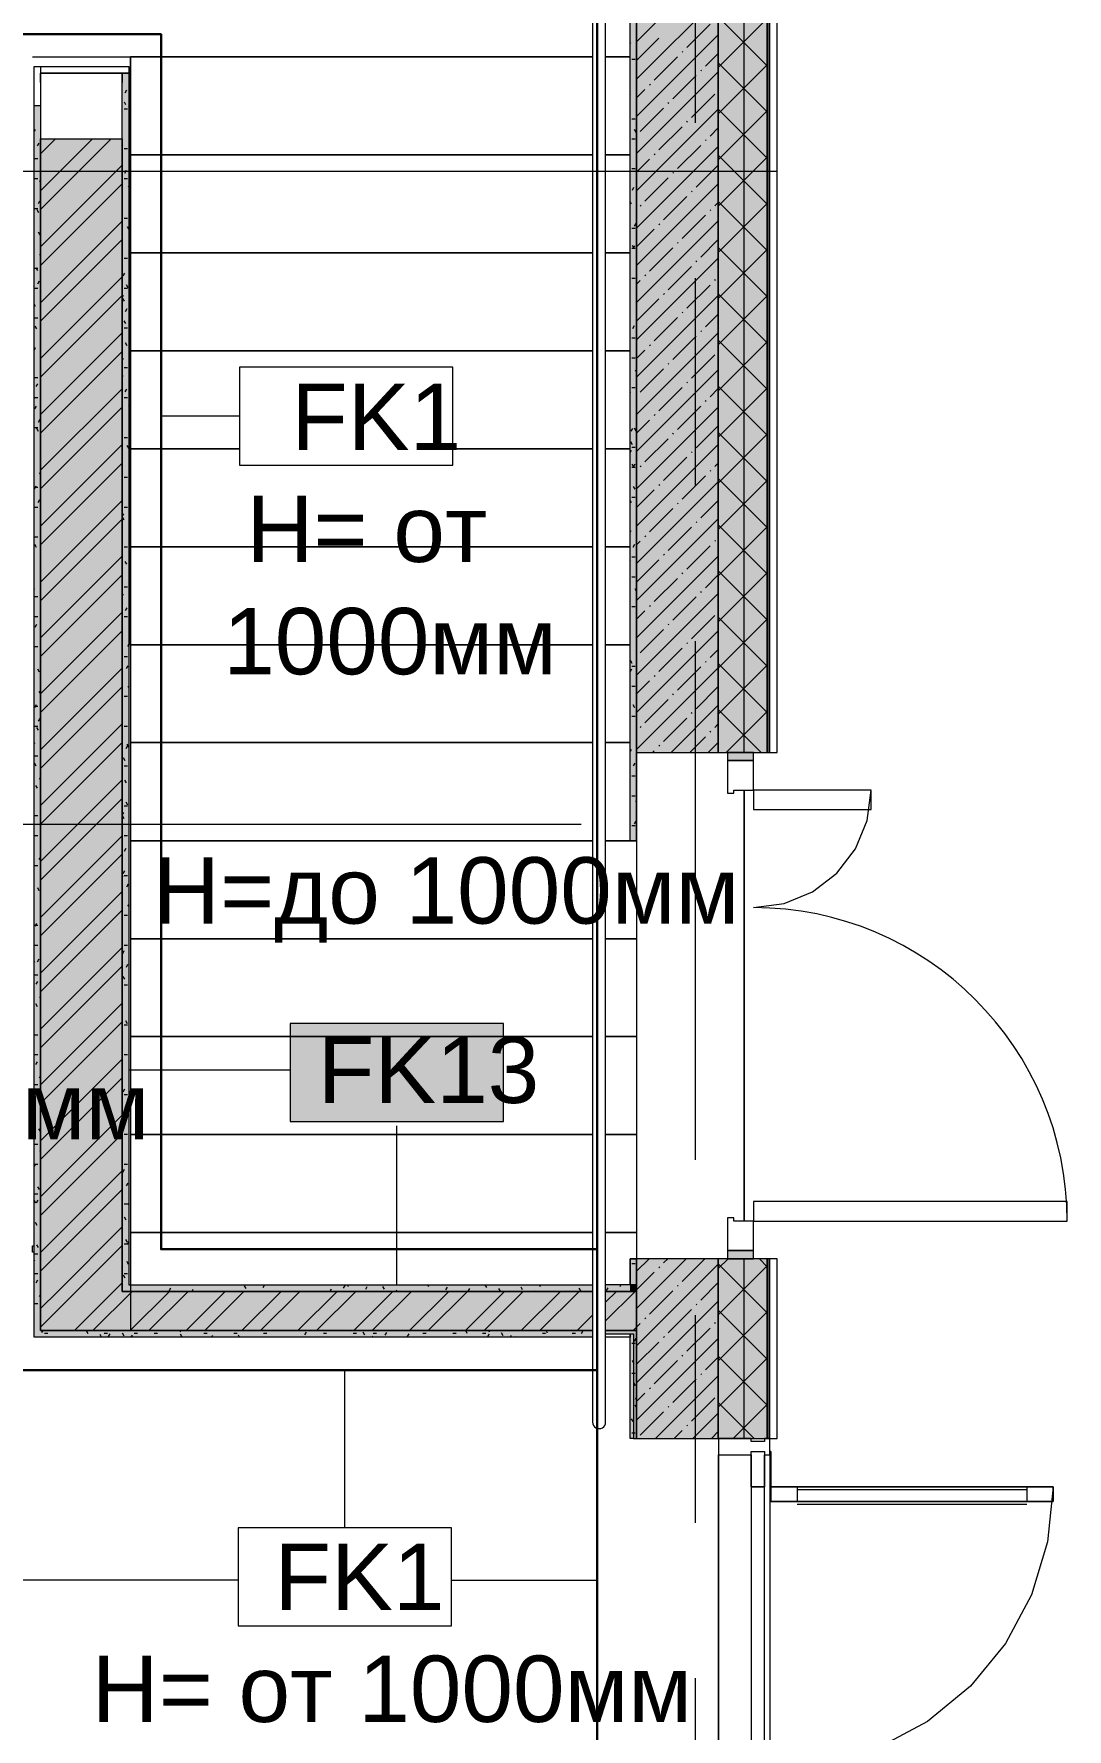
# Model space of a CAD drawing. Header units: millimetres. Extents: x -3817 to 677485, y -22715 to 103890.
# Drawn here: x 123228 to 126392, y 14141 to 19331 of the extents above; entities that cross this region are included whole.
import ezdxf

# ---------------------------------------------------------------- set-up
doc = ezdxf.new("R2010")
doc.units = ezdxf.units.MM
doc.layers.add('PDF _Геометрия', color=7, linetype='Continuous', true_color=0x1d1d1d)
doc.layers.add('PDF _Сплошная заливка', color=7, linetype='Continuous', true_color=0xffffff)
doc.layers.add('PDF _Текст', color=7, linetype='Continuous')
doc.styles.add('PDF GOST-Common', font='arial.ttf')

msp = doc.modelspace()

# ---------------------------------------------------------------- hatches: boundary and pattern name
at = {"layer": 'PDF _Сплошная заливка', "transparency": 33554559}
h = msp.add_hatch(color=256, dxfattribs=at)
h.paths.add_polyline_path([(125323.6, 1661.3), (125473.6, 1661.3), (125473.6, 9611.4), (125323.6, 9611.4), (125323.6, 1811.4)], flags=0)
h.paths.add_polyline_path([(125473.6, 10811.4), (125473.6, 12731.3), (125323.6, 12731.3), (125323.6, 10811.4), (125358, 10811.4)], flags=0)
h.paths.add_polyline_path([(125473.6, 15031.3), (125473.6, 15581.3), (125323.6, 15581.3), (125323.6, 15031.3), (125358, 15031.3)], flags=0)
h.paths.add_polyline_path([(125323.6, 17131.3), (125473.6, 17131.3), (125473.6, 23461.3), (125323.6, 23461.3), (125323.6, 19182.4)], flags=0)
h = msp.add_hatch(color=256, dxfattribs=at)
h.paths.add_polyline_path([(125073.6, 12511.4), (125323.6, 12511.4), (125323.6, 12731.3), (125073.6, 12731.3)], flags=0)
h.paths.add_polyline_path([(125073.6, 15031.3), (125323.6, 15031.3), (125323.6, 15581.3), (125073.6, 15581.3), (125073.6, 15361.4)], flags=0)
h.paths.add_polyline_path([(125323.6, 17131.3), (125323.6, 23311.4), (125073.6, 23311.4), (125073.6, 17131.3)], flags=0)
for points in [[(123498.6, 15481.3), (123518.6, 15481.3), (123518.6, 19211.3), (123498.6, 19211.3), (123498.6, 16746.6)], [(123498.6, 15481.3), (123498.6, 19009.7), (123248.6, 19009.7), (123248.6, 15481.3), (123362.1, 15481.3)]]:
    msp.add_hatch(color=256, dxfattribs=at).paths.add_polyline_path(points)
h = msp.add_hatch(color=256, dxfattribs=at)
h.paths.add_polyline_path([(125073.6, 15361.4), (125073.6, 15481.3), (124978.6, 15481.3), (124978.6, 15361.4)], flags=0)
h.paths.add_polyline_path([(124938.6, 15361.4), (124938.6, 15481.3), (123248.6, 15481.3), (123248.6, 15361.4), (124692.7, 15361.4)], flags=0)
h = msp.add_hatch(color=256, dxfattribs=at)
h.paths.add_polyline_path([(125053.6, 15481.3), (125053.6, 15501.3), (124978.6, 15501.3), (124978.6, 15481.3)], flags=0)
h.paths.add_polyline_path([(124692.7, 15481.3), (124938.6, 15481.3), (124938.6, 15501.3), (123518.6, 15501.3), (123518.6, 15481.3)], flags=0)
h = msp.add_hatch(color=256, dxfattribs=at)
h.paths.add_polyline_path([(123362.1, 15341.3), (124938.6, 15341.5), (124938.6, 15361.4), (123228.6, 15361.4), (123228.6, 15341.3)], flags=0)
h.paths.add_polyline_path([(125053.6, 15351.3), (125053.6, 15361.4), (124978.6, 15361.4), (124978.6, 15351.3)], flags=0)
h = msp.add_hatch(color=256, dxfattribs=at)
h.paths.add_polyline_path([(125053.6, 12531.3), (125073.6, 12531.3), (125073.6, 12732.4), (125053.6, 12732.4), (125053.6, 12558.4)], flags=0)
h.paths.add_polyline_path([(125073.6, 15031.3), (125073.6, 15361.4), (125053.6, 15361.4), (125053.6, 15351.3), (125063.6, 15351.3), (125063.6, 15031.3)], flags=0)

# ---------------------------------------------------------------- linework, layer by layer
at = {"layer": 'PDF _Геометрия', "color": 253, "lineweight": 9, "true_color": 0xaaaaaa}
for points in [[(125253.6, 19059.5), (125253.6, 21326.4), (125253.6, 23826.4)], [(121673.6, 19061.3), (121673.6, 19261.3), (121748.6, 19261.3), (121673.6, 19261.3), (121673.6, 20761.3), (125073.6, 20761.3), (125073.6, 19261.3), (125073.6, 15361.4), (124978.6, 15361.4)], [(123223.6, 19261.3), (123523.6, 19261.3)], [(123223.6, 19261.3), (123523.6, 19261.3)], [(124938.6, 17461.3), (123523.6, 17461.3), (123523.6, 17761.3), (123523.6, 18061.3), (123523.6, 18361.3), (123523.6, 18661.3), (123523.6, 18961.4), (123523.6, 19261.3), (124938.6, 19261.3), (123523.6, 19261.3), (124938.6, 19261.3), (123523.6, 19261.3), (123523.6, 15361.4), (124938.6, 15361.4)], [(124938.6, 18961.4), (123523.6, 18961.4)], [(124938.6, 18961.4), (123523.6, 18961.4)], [(120797.7, 18911.3), (123003.6, 18911.3), (125503.6, 18911.3)], [(125253.6, 17948.3), (125253.6, 18583.3)], [(125053.6, 17461.3), (124978.6, 17461.3)], [(125253.6, 15884.5), (125253.6, 17472)], [(120497.7, 16911.4), (122403.6, 16911.4), (124903.6, 16911.4)], [(125253.6, 14773.3), (125253.6, 15408.3)], [(125424.6, 14883.3), (125464.6, 14883.3)], [(125484.6, 14883.3), (126348.6, 14883.3), (126332, 14714.8), (126282.8, 14552.7), (126203, 14403.3), (126095.5, 14272.4), (125964.6, 14165), (125815.2, 14085.1), (125653.1, 14036), (125484.6, 14019.3), (125575.2, 14007.4), (125659.6, 13972.5), (125732.1, 13916.8), (125787.7, 13844.3), (125822.6, 13759.9), (125834.6, 13669.4), (125484.6, 13669.4)], [(125564.6, 14883.3), (125564.6, 14838.3)], [(126268.6, 14873.4), (125564.6, 14873.4)], [(126268.6, 14883.3), (126268.6, 14838.3)], [(126268.6, 14829.3), (125564.6, 14829.3)], [(125253.6, 12709.5), (125253.6, 14297)]]:
    msp.add_lwpolyline(points, dxfattribs=at)
at = {"layer": 'PDF _Геометрия', "color": 9, "lineweight": 9, "true_color": 0xc0c0c0}
for points in [[(125481.6, 17131.3), (125503.6, 17131.3), (125503.6, 23491.3), (125323.6, 23491.3), (120213.6, 23491.3), (120213.6, 23311.4), (120235.6, 23311.4)], [(125073.6, 16861.3), (125073.6, 20741.3), (125073.6, 20761.3), (125073.6, 17131.3), (125323.6, 17131.3), (125481.6, 17131.3), (125481.6, 23469.3), (125476.6, 23469.3), (125323.6, 23469.3), (120235.6, 23469.3), (120235.6, 23464.4), (120235.6, 23311.4), (120235.6, 22653.3), (120240.6, 22653.3), (120393.6, 22653.3), (121093.6, 22653.3), (121093.6, 22631.3), (120393.6, 22631.3), (120213.6, 22631.3), (120213.6, 23390.3), (120235.6, 23390.3)], [(125053.6, 16861.3), (125053.6, 20741.3), (121694.1, 20741.3), (121694.1, 20761.3), (125073.6, 20761.3), (121694.1, 20761.3), (121673.6, 20761.3), (121673.6, 21011.3), (124915.6, 21011.3), (121253.6, 21011.3), (121453.6, 21011.3), (121673.6, 21011.3), (121673.6, 14216.3), (121673.6, 20741.3), (121673.6, 20761.3), (121694.1, 20761.3), (124773.6, 20761.3), (124848.6, 20761.3), (124773.6, 20761.3)], [(125073.6, 20323.8), (125073.6, 20398.8), (125073.6, 20323.8), (125073.6, 16861.3), (125053.6, 16861.3), (125053.6, 20323.8), (124904.8, 20323.8), (125048.6, 20323.8)], [(124938.6, 15341.3), (123228.6, 15341.3), (123228.6, 15361.4), (123228.6, 19111.6), (123228.6, 19231.3), (123248.6, 19231.3), (123248.6, 19111.6), (123248.6, 15361.4), (124938.6, 15361.4), (123248.6, 15361.4), (123248.6, 15481.3), (123248.6, 19009.7), (123498.6, 19009.7), (123498.6, 15481.3), (124938.6, 15481.3), (123518.6, 15481.3), (123498.6, 15481.3), (123498.6, 19211.3), (123518.6, 19211.3), (123518.6, 15501.3), (124938.6, 15501.3)], [(123248.6, 19231.3), (123518.6, 19231.3), (123518.6, 19211.3), (123248.6, 19211.3)], [(123248.6, 19182.4), (123248.6, 19211.3), (123498.6, 19211.3), (123498.6, 19182.4)], [(123248.6, 19111.6), (123228.6, 19111.6)], [(125063.6, 15031.3), (125073.6, 15031.3), (125073.6, 15361.4), (125073.6, 15031.3), (125323.6, 15031.3), (125481.6, 15031.3), (125481.6, 15581.3), (125323.6, 15581.3), (125073.6, 15581.3), (125073.6, 15501.3), (125073.6, 15481.3), (125053.6, 15481.3), (124978.6, 15481.3), (125073.6, 15481.3), (125073.6, 15501.3), (125073.6, 15581.3), (125053.6, 15581.3), (125053.6, 15501.3), (124978.6, 15501.3)], [(125481.6, 15031.3), (125503.6, 15031.3), (125503.6, 15581.3), (125481.6, 15581.3)], [(124978.6, 15351.3), (125053.6, 15351.3), (125053.6, 15341.3), (124978.6, 15341.3)], [(125053.6, 15031.3), (125053.6, 15351.3), (125063.6, 15351.3), (125063.6, 15031.3), (125053.6, 15031.3), (125053.6, 15341.3)]]:
    msp.add_lwpolyline(points, dxfattribs=at)
at = {"layer": 'PDF _Геометрия', "color": 7, "lineweight": 9}
for points in [[(125476.6, 17131.3), (125476.6, 23464.4), (125473.6, 23464.4), (125323.6, 23464.4), (120240.6, 23464.4), (120240.6, 23461.3), (120240.6, 23311.4), (120240.6, 22658.3), (120243.6, 22658.3), (120393.6, 22658.3), (121093.6, 22658.3), (121243.6, 22658.3), (121246.6, 22658.3), (121246.6, 22908.3), (121251.6, 22908.3)], [(125473.6, 17131.3), (125473.6, 23461.3), (125323.6, 23461.3), (120243.6, 23461.3), (120243.6, 23311.4), (120243.6, 22661.3), (120393.6, 22661.3), (121093.6, 22661.3), (121243.6, 22661.3), (121243.6, 22911.3), (121246.6, 22911.3), (121251.6, 22911.3), (124923.6, 22911.3), (124923.6, 22908.3), (124923.6, 22903.3), (124923.6, 21161.3), (124920.6, 21161.3), (124915.6, 21161.3), (121253.6, 21161.3), (121253.6, 21164.3), (121253.6, 21169.3), (121253.6, 21164.3)], [(125402.6, 17131.3), (125402.6, 23390.3), (120303.6, 23390.3), (120303.6, 22982.3), (120393.6, 22982.3)], [(124938.6, 19841.3), (124938.6, 15081.3), (124939.3, 15076.2), (124941.3, 15071.3), (124944.4, 15067.2), (124948.6, 15064), (124953.4, 15062), (124958.6, 15061.3), (124963.8, 15062), (124968.6, 15064), (124972.7, 15067.2), (124975.9, 15071.3), (124977.9, 15076.2), (124978.6, 15081.3), (124978.6, 19841.3)], [(123857.6, 18161.2), (123617.6, 18161.2)], [(123519.1, 16160), (124012.4, 16160)], [(124339, 15501.8), (124339, 15988)], [(125402.6, 15031.3), (125402.6, 15581.3)], [(125473.6, 15031.3), (125473.6, 15581.3)], [(125476.6, 15031.3), (125476.6, 15581.3)], [(125073.6, 15361.4), (125073.6, 15481.3)], [(124180.1, 14757.6), (124180.1, 15240.3)], [(125324.6, 14981.4), (125324.6, 13571.3)], [(125424.6, 14883.3), (125424.6, 13669.4)], [(125464.6, 13669.4), (125464.6, 14883.3)], [(125481.6, 14883.3), (125481.6, 13669.4)], [(123853.6, 14597.6), (121793.6, 14597.6)], [(124506.7, 14597.6), (124952.6, 14597.6)]]:
    msp.add_lwpolyline(points, dxfattribs=at)
for points in [[(125323.6, 23311.4), (125323.6, 17131.3)], [(124510.7, 18311.2), (123857.6, 18311.2), (123857.6, 18011.2), (124510.7, 18011.2)], [(124665.5, 16301.8), (124012.4, 16301.8), (124012.4, 16001.8), (124665.5, 16001.8)], [(125323.6, 15581.3), (125323.6, 15031.3)], [(125324.6, 13571.3), (125324.6, 14981.4), (125424.6, 14981.4), (125424.6, 13571.3)], [(125464.6, 13571.3), (125464.6, 14981.4), (125481.6, 14981.4), (125481.6, 13571.3)], [(124506.7, 14757.6), (123853.6, 14757.6), (123853.6, 14457.6), (124506.7, 14457.6)]]:
    msp.add_lwpolyline(points, close=True, dxfattribs=at)
at = {"layer": 'PDF _Геометрия', "color": 231, "lineweight": 30, "true_color": 0xff80c0}
for points in [[(124952.6, 12531.3), (124952.6, 20131.3)], [(124952.6, 15240.3), (123127.6, 15240.3), (123127.6, 19330.4), (123617.6, 19330.4), (123617.6, 15610.3), (124952.6, 15610.3)]]:
    msp.add_lwpolyline(points, dxfattribs=at)
at = {"layer": 'PDF _Геометрия', "lineweight": 9}
for points in [[(125073.6, 19307), (125323.6, 19557)], [(125073.6, 19192.9), (125323.6, 19442.9)], [(125227.3, 19289.6), (125298.6, 19360.9)], [(125473.6, 19234.1), (125323.6, 19384.1)], [(125323.6, 19228.3), (125473.6, 19378.3)], [(125073.6, 19078.9), (125323.6, 19328.9)], [(125073.6, 19249.9), (125141.8, 19318.1)], [(125127.5, 19189.8), (125198.8, 19261.1)], [(125213, 19275.3), (125215.4, 19277.7)], [(125284.3, 19232.6), (125323.6, 19271.8)], [(125073.6, 18964.8), (125323.6, 19214.8)], [(125184.5, 19132.8), (125255.8, 19204.1)], [(125270.1, 19218.3), (125272.4, 19220.7)], [(125473.6, 19092.7), (125323.6, 19242.7)], [(125323.6, 19086.9), (125473.6, 19236.9)], [(125073.6, 19135.9), (125099, 19161.3)], [(125113.3, 19175.6), (125115.6, 19177.9)], [(125073.6, 18850.8), (125323.6, 19100.8)], [(125084.7, 19033), (125156, 19104.3)], [(125170.3, 19118.5), (125172.6, 19120.9)], [(125241.6, 19075.8), (125312.8, 19147)], [(125473.6, 18951.2), (125323.6, 19101.2)], [(125227.3, 19061.5), (125229.7, 19063.9)], [(125323.6, 18945.4), (125473.6, 19095.4)], [(123248.6, 18850.5), (123407.7, 19009.7)], [(123248.6, 18964.6), (123293.7, 19009.7)], [(123248.6, 18793.5), (123464.8, 19009.7)], [(125141.8, 18976), (125213, 19047.3)], [(125284.3, 19004.5), (125286.7, 19006.9)], [(125298.6, 19018.7), (125323.6, 19043.7)], [(125073.6, 18736.7), (125323.6, 18986.7)], [(125073.6, 18907.8), (125113.3, 18947.5)], [(125127.5, 18961.7), (125129.9, 18964.1)], [(125198.8, 18918.9), (125270.1, 18990.2)], [(125473.6, 18809.8), (125323.6, 18959.8)], [(125323.6, 18804), (125473.6, 18954)], [(123248.6, 18679.5), (123498.6, 18929.5)], [(125184.5, 18904.7), (125186.9, 18907.1)], [(125255.8, 18861.9), (125323.6, 18929.7)], [(123248.6, 18622.4), (123498.6, 18872.4)], [(125073.6, 18622.7), (125323.6, 18872.7)], [(125099, 18819.2), (125170.3, 18890.4)], [(125241.6, 18847.7), (125243.9, 18850)], [(125084.7, 18804.9), (125087.1, 18807.3)], [(125156, 18762.1), (125227.3, 18833.4)], [(125298.6, 18790.6), (125301, 18793)], [(125312.8, 18804.9), (125323.6, 18815.6)], [(125473.6, 18668.4), (125323.6, 18818.4)], [(125323.6, 18662.6), (125473.6, 18812.6)], [(123248.6, 18508.4), (123498.6, 18758.4)], [(125073.6, 18508.6), (125323.6, 18758.6)], [(125141.8, 18747.9), (125144.1, 18750.2)], [(125213, 18705.1), (125284.3, 18776.4)], [(123248.6, 18451.4), (123498.6, 18701.4)], [(125073.6, 18679.7), (125127.5, 18733.6)], [(125198.8, 18690.8), (125201.2, 18693.2)], [(125270.1, 18648.1), (125323.6, 18701.6)], [(125073.6, 18394.6), (125323.6, 18644.6)], [(125113.3, 18605.3), (125184.5, 18676.6)], [(125255.8, 18633.8), (125258.2, 18636.2)], [(125473.6, 18527), (125323.6, 18677)], [(125323.6, 18521.2), (125473.6, 18671.2)], [(123248.6, 18337.3), (123498.6, 18587.3)], [(125099, 18591.1), (125101.4, 18593.4)], [(125170.3, 18548.3), (125241.6, 18619.6)], [(123248.6, 18280.3), (123498.6, 18530.3)], [(125073.6, 18565.6), (125084.7, 18576.8)], [(125073.6, 18280.5), (125323.6, 18530.5)], [(125156, 18534), (125158.4, 18536.4)], [(125227.3, 18491.3), (125298.6, 18562.5)], [(125312.8, 18576.8), (125315.2, 18579.2)], [(125473.6, 18385.5), (125323.6, 18535.5)], [(125323.6, 18379.7), (125473.6, 18529.7)], [(125073.6, 18451.6), (125141.8, 18519.8)], [(125213, 18477), (125215.4, 18479.4)], [(125127.5, 18391.5), (125198.8, 18462.7)], [(125284.3, 18434.2), (125323.6, 18473.5)], [(123248.6, 18166.2), (123498.6, 18416.2)], [(125073.6, 18166.5), (125323.6, 18416.5)], [(125113.3, 18377.2), (125115.6, 18379.6)], [(125184.5, 18334.4), (125255.8, 18405.7)], [(125270.1, 18420), (125272.4, 18422.4)], [(125473.6, 18244.1), (125323.6, 18394.1)], [(125323.6, 18238.3), (125473.6, 18388.3)], [(123248.6, 18109.2), (123498.6, 18359.2)], [(125073.6, 18337.5), (125099, 18363)], [(125170.3, 18320.2), (125172.6, 18322.6)], [(125241.6, 18277.4), (125312.8, 18348.7)], [(125073.6, 18052.4), (125323.6, 18302.4)], [(125084.7, 18234.6), (125156, 18305.9)], [(123248.6, 17995.2), (123498.6, 18245.2)], [(125141.8, 18177.6), (125213, 18248.9)], [(125227.3, 18263.2), (125229.7, 18265.5)], [(125298.6, 18220.4), (125323.6, 18245.4)], [(125473.6, 18102.7), (125323.6, 18252.7)], [(125323.6, 18096.9), (125473.6, 18246.9)], [(123248.6, 17938.2), (123498.6, 18188.2)], [(125073.6, 17938.4), (125323.6, 18188.4)], [(125127.5, 18163.4), (125129.9, 18165.7)], [(125198.8, 18120.6), (125270.1, 18191.9)], [(125284.3, 18206.1), (125286.7, 18208.5)], [(125073.6, 18109.4), (125113.3, 18149.1)], [(125255.8, 18063.6), (125323.6, 18131.3)], [(123248.6, 17824.1), (123498.6, 18074.1)], [(125073.6, 17824.3), (125323.6, 18074.3)], [(125099, 18020.8), (125170.3, 18092.1)], [(125184.5, 18106.3), (125186.9, 18108.7)], [(125473.6, 17961.3), (125323.6, 18111.3)], [(125323.6, 17955.5), (125473.6, 18105.5)], [(123248.6, 17767.1), (123498.6, 18017.1)], [(125156, 17963.8), (125227.3, 18035.1)], [(125241.6, 18049.3), (125243.9, 18051.7)], [(125312.8, 18006.6), (125323.6, 18017.3)], [(125073.6, 17710.3), (125323.6, 17960.3)], [(125084.7, 18006.6), (125087.1, 18008.9)], [(125213, 17906.8), (125284.3, 17978)], [(125298.6, 17992.3), (125301, 17994.7)], [(125473.6, 17819.9), (125323.6, 17969.9)], [(125323.6, 17814.1), (125473.6, 17964.1)], [(125073.6, 17881.3), (125127.5, 17935.3)], [(125141.8, 17949.5), (125144.1, 17951.9)], [(123248.6, 17653), (123498.6, 17903)], [(125113.3, 17807), (125184.5, 17878.2)], [(125198.8, 17892.5), (125201.2, 17894.9)], [(125270.1, 17849.7), (125323.6, 17903.2)], [(123248.6, 17596), (123498.6, 17846)], [(125073.6, 17596.2), (125323.6, 17846.2)], [(125170.3, 17749.9), (125241.6, 17821.2)], [(125255.8, 17835.5), (125258.2, 17837.8)], [(125473.6, 17678.4), (125323.6, 17828.4)], [(125323.6, 17672.6), (125473.6, 17822.6)], [(125073.6, 17767.3), (125084.7, 17778.5)], [(125099, 17792.7), (125101.4, 17795.1)], [(125227.3, 17692.9), (125298.6, 17764.2)], [(125312.8, 17778.5), (125315.2, 17780.8)], [(123248.6, 17482), (123498.6, 17732)], [(125073.6, 17482.2), (125323.6, 17732.2)], [(125073.6, 17653.2), (125141.8, 17721.4)], [(125156, 17735.7), (125158.4, 17738.1)], [(123248.6, 17424.9), (123498.6, 17674.9)], [(125127.5, 17593.1), (125198.8, 17664.4)], [(125213, 17678.7), (125215.4, 17681)], [(125284.3, 17635.9), (125323.6, 17675.1)], [(125473.6, 17537), (125323.6, 17687)], [(125323.6, 17531.2), (125473.6, 17681.2)], [(125073.6, 17368.1), (125323.6, 17618.1)], [(125184.5, 17536.1), (125255.8, 17607.4)], [(125270.1, 17621.6), (125272.4, 17624)], [(123248.6, 17310.9), (123498.6, 17560.9)], [(125073.6, 17539.2), (125099, 17564.6)], [(125113.3, 17578.9), (125115.6, 17581.2)], [(125241.6, 17479.1), (125312.8, 17550.4)], [(125473.6, 17395.6), (125323.6, 17545.6)], [(123248.6, 17253.9), (123498.6, 17503.9)], [(125073.6, 17254.1), (125323.6, 17504.1)], [(125084.7, 17436.3), (125156, 17507.6)], [(125170.3, 17521.8), (125172.6, 17524.2)], [(125323.6, 17389.8), (125473.6, 17539.8)], [(125141.8, 17379.3), (125213, 17450.6)], [(125227.3, 17464.8), (125229.7, 17467.2)], [(125298.6, 17422), (125323.6, 17447)], [(123248.6, 17139.8), (123498.6, 17389.8)], [(125073.6, 17140), (125323.6, 17390)], [(125198.8, 17322.3), (125270.1, 17393.5)], [(125284.3, 17407.8), (125286.7, 17410.2)], [(125473.6, 17254.2), (125323.6, 17404.2)], [(125323.6, 17248.4), (125473.6, 17398.4)], [(125073.6, 17311.1), (125113.3, 17350.8)], [(125127.5, 17365), (125129.9, 17367.4)], [(123248.6, 17082.8), (123498.6, 17332.8)], [(125099, 17222.5), (125170.3, 17293.7)], [(125184.5, 17308), (125186.9, 17310.4)], [(125255.8, 17265.2), (125323.6, 17333)], [(125156, 17165.4), (125227.3, 17236.7)], [(125179, 17131.3), (125323.6, 17276)], [(125241.6, 17251), (125243.9, 17253.3)], [(125455, 17131.3), (125323.6, 17262.8)], [(125348, 17131.3), (125473.6, 17257)], [(123248.6, 16968.7), (123498.6, 17218.7)], [(125084.7, 17208.2), (125087.1, 17210.6)], [(125236, 17131.3), (125284.3, 17179.7)], [(125298.6, 17193.9), (125301, 17196.3)], [(125312.8, 17208.2), (125323.6, 17218.9)], [(123248.6, 16911.7), (123498.6, 17161.7)], [(125121.9, 17131.3), (125127.5, 17136.9)], [(125141.8, 17151.2), (125144.1, 17153.6)], [(125293, 17131.3), (125323.6, 17161.9)], [(123248.6, 16797.7), (123498.6, 17047.7)], [(123248.6, 16740.6), (123498.6, 16990.6)], [(123248.6, 16626.6), (123498.6, 16876.6)], [(123248.6, 16569.6), (123498.6, 16819.6)], [(123248.6, 16455.5), (123498.6, 16705.5)], [(123248.6, 16398.5), (123498.6, 16648.5)], [(123248.6, 16284.4), (123498.6, 16534.4)], [(123248.6, 16227.4), (123498.6, 16477.4)], [(123248.6, 16113.4), (123498.6, 16363.4)], [(123248.6, 16056.3), (123498.6, 16306.3)], [(123248.6, 15942.3), (123498.6, 16192.3)], [(123248.6, 15885.3), (123498.6, 16135.3)], [(123248.6, 15771.2), (123498.6, 16021.2)], [(123248.6, 15714.2), (123498.6, 15964.2)], [(123248.6, 15600.1), (123498.6, 15850.1)], [(123248.6, 15543.1), (123498.6, 15793.1)], [(123248.6, 15429.1), (123300.9, 15481.3), (123498.6, 15679.1)], [(123248.6, 15372), (123357.9, 15481.3), (123498.6, 15622)], [(125073.6, 15543.3), (125111.6, 15581.3)], [(125073.6, 15429.3), (125225.6, 15581.3)], [(125156, 15568.7), (125168.6, 15581.3)], [(125213, 15511.7), (125282.7, 15581.3)], [(125323.6, 15551.3), (125353.6, 15581.3)], [(125473.6, 15557.1), (125449.3, 15581.3)], [(125073.6, 15315.2), (125323.6, 15565.2)], [(125073.6, 15486.3), (125127.5, 15540.2)], [(125141.8, 15554.5), (125144.1, 15556.9)], [(125473.6, 15415.7), (125323.6, 15565.7)], [(125323.6, 15409.9), (125473.6, 15559.9)], [(123351.9, 15361.4), (123471.9, 15481.3), (123498.6, 15508)], [(123409, 15361.4), (123529, 15481.3)], [(123523, 15361.4), (123643, 15481.3)], [(123580, 15361.4), (123700, 15481.3)], [(123694.1, 15361.4), (123814.1, 15481.3)], [(123751.1, 15361.4), (123871.1, 15481.3)], [(123865.2, 15361.4), (123985.2, 15481.3)], [(123922.2, 15361.4), (124042.2, 15481.3)], [(124036.2, 15361.4), (124156.2, 15481.3)], [(124093.3, 15361.4), (124213.3, 15481.3)], [(124207.3, 15361.4), (124327.3, 15481.3)], [(124264.3, 15361.4), (124384.3, 15481.3)], [(124378.4, 15361.4), (124498.4, 15481.3)], [(124435.4, 15361.4), (124555.4, 15481.3)], [(124549.4, 15361.4), (124669.4, 15481.3)], [(124606.5, 15361.4), (124726.5, 15481.3)], [(124720.5, 15361.4), (124840.5, 15481.3)], [(124777.5, 15361.4), (124897.5, 15481.3)], [(124978.6, 15448.3), (125011.6, 15481.3)], [(124978.6, 15391.3), (125068.6, 15481.3)], [(125113.3, 15411.9), (125184.5, 15483.2)], [(125198.8, 15497.5), (125201.2, 15499.8)], [(125270.1, 15454.7), (125323.6, 15508.2)], [(125073.6, 15201.2), (125323.6, 15451.2)], [(125170.3, 15354.9), (125241.6, 15426.2)], [(125255.8, 15440.4), (125258.2, 15442.8)], [(125473.6, 15274.3), (125323.6, 15424.3)], [(125323.6, 15268.5), (125473.6, 15418.5)], [(124891.6, 15361.4), (124938.6, 15408.3)], [(125062.7, 15361.4), (125073.6, 15372.3), (125084.7, 15383.4)], [(125099, 15397.7), (125101.4, 15400)], [(125227.3, 15297.9), (125298.6, 15369.2)], [(125312.8, 15383.4), (125315.2, 15385.8)], [(125073.6, 15087.1), (125323.6, 15337.1)], [(125073.6, 15258.2), (125141.8, 15326.4)], [(125156, 15340.6), (125158.4, 15343)], [(125127.5, 15198.1), (125198.8, 15269.4)], [(125213, 15283.6), (125215.4, 15286)], [(125284.3, 15240.9), (125323.6, 15280.1)], [(125473.6, 15132.9), (125323.6, 15282.9)], [(125323.6, 15127.1), (125473.6, 15277.1)], [(125131.8, 15031.3), (125323.6, 15223.1)], [(125184.5, 15141.1), (125255.8, 15212.3)], [(125270.1, 15226.6), (125272.4, 15229)], [(125073.6, 15144.2), (125099, 15169.6)], [(125113.3, 15183.8), (125115.6, 15186.2)], [(125241.6, 15084), (125312.8, 15155.3)], [(125084.7, 15041.3), (125156, 15112.6)], [(125170.3, 15126.8), (125172.6, 15129.2)], [(125245.9, 15031.3), (125323.6, 15109)], [(125433.7, 15031.3), (125323.6, 15141.4)], [(125369.3, 15031.3), (125473.6, 15135.6)], [(125188.9, 15031.3), (125213, 15055.5)], [(125227.3, 15069.8), (125229.7, 15072.2)], [(125302.9, 15031.3), (125323.6, 15052)]]:
    msp.add_lwpolyline(points, dxfattribs=at)
at = {"layer": 'PDF _Геометрия', "color": 253, "lineweight": 9, "true_color": 0xaaaaaa}
for points in [[(124978.6, 19261.3), (125053.6, 19261.3)], [(124978.6, 19261.3), (125053.6, 19261.3)], [(123523.6, 18961.3), (124938.6, 18961.3)], [(124978.6, 18961.4), (125053.6, 18961.4)], [(124978.6, 18961.3), (125053.6, 18961.3)], [(123523.6, 18661.3), (124938.6, 18661.3)], [(123523.6, 18661.3), (124938.6, 18661.3)], [(124978.6, 18661.3), (125053.6, 18661.3)], [(124978.6, 18661.3), (125053.6, 18661.3)], [(123523.6, 18361.3), (124938.6, 18361.3)], [(123523.6, 18361.3), (124938.6, 18361.3)], [(124978.6, 18361.3), (125053.6, 18361.3)], [(124978.6, 18361.3), (125053.6, 18361.3)], [(123523.6, 18061.3), (123857.6, 18061.3)], [(123523.6, 18061.3), (123857.6, 18061.3)], [(124510.7, 18061.3), (124938.6, 18061.3)], [(124510.7, 18061.3), (124938.6, 18061.3)], [(124978.6, 18061.3), (125053.6, 18061.3)], [(124978.6, 18061.3), (125053.6, 18061.3)], [(123523.6, 17761.3), (124938.6, 17761.3)], [(123523.6, 17761.3), (124938.6, 17761.3)], [(124978.6, 17761.3), (125053.6, 17761.3)], [(124978.6, 17761.3), (125053.6, 17761.3)], [(123523.6, 17461.3), (124938.6, 17461.3)], [(124978.6, 17461.3), (125053.6, 17461.3)], [(123523.6, 17161.4), (124938.6, 17161.4)], [(124978.6, 17161.4), (125053.6, 17161.4)], [(123523.6, 16861.3), (124938.6, 16861.3)], [(124978.6, 16861.3), (125073.6, 16861.3)], [(123523.6, 16561.3), (124938.6, 16561.3)], [(124978.6, 16561.3), (125073.6, 16561.3)], [(123523.6, 16261.3), (124938.6, 16261.3)], [(124978.6, 16261.3), (125073.6, 16261.3)], [(123523.6, 15961.3), (124938.6, 15961.3)], [(124978.6, 15961.3), (125073.6, 15961.3)], [(123523.6, 15661.3), (124938.6, 15661.3)], [(124978.6, 15661.3), (125073.6, 15661.3)], [(125484.6, 14883.3), (125481.6, 14883.3), (125484.6, 14883.3), (125484.6, 14991.3), (125481.6, 14991.3), (125484.6, 14991.3)], [(125464.6, 14883.3), (125444.6, 14883.3)], [(125484.6, 14838.3), (125484.6, 14883.3), (126348.6, 14883.3), (126348.6, 14838.3), (125484.6, 14838.3), (126348.6, 14838.3), (126348.6, 14883.3), (125484.6, 14883.3)]]:
    msp.add_lwpolyline(points, close=True, dxfattribs=at)
at = {"layer": 'PDF _Геометрия', "color": 253, "lineweight": 9, "true_color": 0x9b9b9b}
for points in [[(125055.4, 19302.1), (125053.6, 19305.3)], [(125073.6, 19303.3), (125072.7, 19301.8)], [(125059.2, 19254.5), (125069.2, 19254.5)], [(123511.9, 19158.7), (123506.9, 19150)], [(123504.7, 19102.1), (123514.8, 19102.1)], [(123510, 19113.7), (123505, 19122.5)], [(123518.6, 19109.3), (123518, 19108.3)], [(125054.3, 19148), (125053.6, 19146.7)], [(125059.2, 19071.6), (125069.2, 19071.6)], [(125073.6, 19059.5), (125071.6, 19056.1)], [(123231.6, 19039), (123228.6, 19033.8)], [(123242.7, 18997.3), (123237.7, 18988.6)], [(125059.2, 19010.6), (125069.2, 19010.6)], [(125071.8, 19030), (125066.7, 19038.7)], [(123230.4, 18949.7), (123240.4, 18949.7)], [(123504.7, 18980.1), (123514.8, 18980.1)], [(123510.8, 18913), (123505.8, 18904.2)], [(125059.2, 18919.2), (125069.2, 18919.2)], [(123230.4, 18888.7), (123240.4, 18888.7)], [(123248.6, 18885.5), (123244.8, 18878.9)], [(123504.7, 18888.7), (123514.8, 18888.7)], [(123518.6, 18865.5), (123516.9, 18862.6)], [(125064.4, 18860.7), (125059.4, 18852)], [(123230.4, 18797.3), (123240.4, 18797.3)], [(123243, 18783.6), (123238, 18792.4)], [(123245.7, 18819.6), (123240.7, 18810.9)], [(125057.6, 18810.6), (125053.6, 18817.6)], [(123504.7, 18766.8), (123514.8, 18766.8)], [(123518.6, 18733.1), (123514.2, 18740.7)], [(125059.2, 18736.3), (125069.2, 18736.3)], [(125071.5, 18751), (125066.4, 18742.3)], [(123247.1, 18715.6), (123242.1, 18724.3)], [(123248.6, 18652.1), (123246.2, 18656.3)], [(123504.7, 18644.9), (123514.8, 18644.9)], [(123518.6, 18672.2), (123518.3, 18672.6)], [(125059.2, 18675.3), (125069.2, 18675.3)], [(125065.8, 18674.6), (125060.8, 18683.3)], [(125067.4, 18683), (125062.3, 18674.3)], [(125073.6, 18632.7), (125073.5, 18632.6)], [(123230.4, 18614.4), (123240.4, 18614.4)], [(123240.1, 18605.9), (123235, 18614.7)], [(123505.6, 18599.2), (123500.6, 18590.5)], [(125059.2, 18583.9), (125069.2, 18583.9)], [(123228.9, 18564.3), (123228.6, 18564.9)], [(123230.4, 18553.4), (123240.4, 18553.4)], [(123244.6, 18573.9), (123239.6, 18565.2)], [(123501.5, 18531.2), (123498.6, 18526)], [(123504.7, 18553.4), (123514.8, 18553.4)], [(123516.3, 18554.2), (123511.2, 18563)], [(123233, 18496.3), (123228.6, 18503.9)], [(123505.1, 18512.6), (123500.1, 18521.3)], [(123512.7, 18489.5), (123507.7, 18480.8)], [(123230.4, 18462), (123240.4, 18462)], [(123237.1, 18428.2), (123232, 18436.9)], [(123509.2, 18444.6), (123504.2, 18453.3)], [(123504.7, 18431.5), (123514.8, 18431.5)], [(125066.3, 18437.2), (125061.3, 18428.5)], [(123513.3, 18376.5), (123508.3, 18385.3)], [(125059.2, 18401), (125069.2, 18401)], [(125073.6, 18388.9), (125072.4, 18386.9)], [(123232.4, 18369.8), (123228.6, 18363.2)], [(123502.1, 18334.9), (123498.6, 18341.1)], [(125059.2, 18340.1), (125069.2, 18340.1)], [(123230.4, 18279.1), (123240.4, 18279.1)], [(123500.4, 18285.4), (123498.6, 18282.2)], [(123504.7, 18309.6), (123514.8, 18309.6)], [(125073.6, 18295.3), (125070, 18301.5)], [(123230.4, 18218.1), (123240.4, 18218.1)], [(123239.5, 18260.1), (123234.4, 18251.4)], [(123504.7, 18218.1), (123514.8, 18218.1)], [(123511.6, 18243.8), (123506.6, 18235.1)], [(125054, 18233.1), (125053.6, 18232.3)], [(125059.2, 18248.6), (125069.2, 18248.6)], [(123235.4, 18192.1), (123230.3, 18183.4)], [(123518.6, 18194.9), (123517.7, 18193.4)], [(123230.4, 18126.7), (123240.4, 18126.7)], [(123242.2, 18114.5), (123237.2, 18123.2)], [(123246.5, 18150.5), (123241.5, 18141.7)], [(123499.1, 18157.2), (123498.6, 18158.2)], [(125061.1, 18123.5), (125056.1, 18114.8)], [(125072.1, 18115.1), (125067, 18123.8)], [(123504.7, 18096.2), (123514.8, 18096.2)], [(123518.5, 18062.8), (123513.4, 18071.5)], [(125060.9, 18073.4), (125055.9, 18082.1)], [(125059.2, 18065.7), (125069.2, 18065.7)], [(125057, 18055.4), (125053.6, 18049.5)], [(125065, 18005.4), (125060, 18014.1)], [(125068.2, 18013.8), (125063.1, 18005.1)], [(123248.6, 17981.6), (123245.4, 17987.1)], [(123504.7, 17974.3), (123514.8, 17974.3)], [(125059.2, 18004.8), (125069.2, 18004.8)], [(123234.3, 17946.4), (123229.3, 17937.6)], [(123230.4, 17943.8), (123240.4, 17943.8)], [(125059.2, 17913.3), (125069.2, 17913.3)], [(125069.1, 17937.4), (125064, 17946.1)], [(123230.4, 17882.9), (123240.4, 17882.9)], [(123245.4, 17904.7), (123240.4, 17896)], [(123502.3, 17862), (123498.6, 17855.5)], [(123504.7, 17882.9), (123514.8, 17882.9)], [(125057.9, 17895.7), (125053.6, 17903.2)], [(123504.3, 17843.4), (123499.3, 17852.1)], [(125055.9, 17809.7), (125053.6, 17805.6)], [(123230.4, 17791.4), (123240.4, 17791.4)], [(123236.3, 17759.1), (123231.2, 17767.8)], [(123504.7, 17760.9), (123514.8, 17760.9)], [(125067.1, 17768.1), (125062.1, 17759.4)], [(123512.5, 17707.4), (123507.5, 17716.1)], [(125054.9, 17718), (125053.6, 17720.4)], [(125059.2, 17730.5), (125069.2, 17730.5)], [(125073.6, 17718.3), (125073.2, 17717.7)], [(125059.2, 17669.5), (125069.2, 17669.5)], [(123229.1, 17632.6), (123228.6, 17631.7)], [(123230.4, 17608.6), (123240.4, 17608.6)], [(123501.2, 17616.2), (123498.6, 17611.6)], [(123504.7, 17639), (123514.8, 17639)], [(125073.6, 17624.8), (125069.2, 17632.3)], [(123230.4, 17547.6), (123240.4, 17547.6)], [(123504.7, 17547.6), (123514.8, 17547.6)], [(123512.4, 17574.6), (123507.4, 17565.9)], [(125059.2, 17578.1), (125069.2, 17578.1)], [(123236.2, 17522.9), (123231.1, 17514.2)], [(123230.4, 17456.1), (123240.4, 17456.1)], [(123518.6, 17463.4), (123514.4, 17456.2)], [(123504.7, 17425.7), (123514.8, 17425.7)], [(123515.4, 17396.9), (123510.4, 17388.2)], [(125060.1, 17404.2), (125055.1, 17413)], [(125059.2, 17395.2), (125069.2, 17395.2)], [(123245.5, 17377.3), (123240.5, 17386)], [(125057.8, 17386.3), (125053.6, 17378.9)], [(123248.6, 17311), (123244.6, 17317.9)], [(123504.7, 17303.7), (123514.8, 17303.7)], [(123518.6, 17331.1), (123516.7, 17334.3)], [(125059.2, 17334.2), (125069.2, 17334.2)], [(123235.1, 17277.2), (123230.1, 17268.5)], [(123230.4, 17273.3), (123240.4, 17273.3)], [(123246.2, 17235.5), (123241.2, 17226.8)], [(125059.2, 17242.8), (125069.2, 17242.8)], [(125068.3, 17268.2), (125063.2, 17276.9)], [(123230.4, 17212.3), (123240.4, 17212.3)], [(123242.5, 17199.6), (123237.5, 17208.3)], [(123504.7, 17212.3), (123514.8, 17212.3)], [(123231.4, 17157.9), (123228.6, 17162.8)], [(123514.3, 17151.2), (123509.3, 17142.5)], [(123518.6, 17148.2), (123513.7, 17156.6)], [(125056.7, 17140.5), (125053.6, 17135.1)], [(123230.4, 17120.9), (123240.4, 17120.9)], [(123235.5, 17089.9), (123230.4, 17098.6)], [(123248.6, 17117.7), (123248.3, 17117.2)], [(123507.6, 17106.2), (123502.6, 17114.9)], [(123504.7, 17090.4), (123514.8, 17090.4)], [(125067.9, 17098.9), (125062.9, 17090.2)], [(123239.6, 17021.9), (123234.5, 17030.6)], [(123248.6, 17056.7), (123244.2, 17049.1)], [(123511.7, 17038.2), (123506.7, 17046.9)], [(125054.1, 17048.8), (125053.6, 17049.8)], [(125059.2, 17059.9), (125069.2, 17059.9)], [(123515.8, 16970.2), (123510.7, 16978.9)], [(125059.2, 16999), (125069.2, 16999)], [(125073.6, 16986.8), (125069.9, 16980.5)], [(123230.4, 16938), (123240.4, 16938)], [(123502, 16947.1), (123498.6, 16941.1)], [(123504.6, 16928.5), (123499.6, 16937.2)], [(123504.7, 16968.5), (123514.8, 16968.5)], [(125070.9, 16921.2), (125065.8, 16912.5)], [(123230.4, 16877), (123240.4, 16877)], [(123504.7, 16877), (123514.8, 16877)], [(125059.2, 16907.5), (125069.2, 16907.5)], [(125073.6, 16893.2), (125072.5, 16895.1)], [(123509.1, 16837.4), (123504.1, 16828.7)], [(123230.4, 16785.6), (123240.4, 16785.6)], [(123248.1, 16812.1), (123243.1, 16803.4)], [(123505, 16769.4), (123500, 16760.7)], [(123244.7, 16708.1), (123239.7, 16716.8)], [(123501.6, 16750.8), (123498.6, 16756.1)], [(123504.7, 16755.1), (123514.8, 16755.1)], [(123516.2, 16727.7), (123511.2, 16719)], [(123518.6, 16660.5), (123515.9, 16665.1)], [(123504.7, 16633.2), (123514.8, 16633.2)], [(123230.4, 16602.7), (123240.4, 16602.7)], [(123235.9, 16608), (123230.9, 16599.3)], [(123248.6, 16579.5), (123247.9, 16580.7)], [(123230.4, 16541.7), (123240.4, 16541.7)], [(123503.9, 16523.6), (123498.9, 16514.9)], [(123504.7, 16541.7), (123514.8, 16541.7)], [(123230.6, 16488.8), (123228.6, 16492.2)], [(123243, 16498.3), (123237.9, 16489.6)], [(123515.1, 16482), (123510.1, 16473.3)], [(123230.4, 16450.3), (123240.4, 16450.3)], [(123238.9, 16430.3), (123233.8, 16421.6)], [(123506.8, 16437.1), (123501.8, 16445.8)], [(123504.7, 16419.8), (123514.8, 16419.8)], [(123238.8, 16352.7), (123233.7, 16361.4)], [(123248.6, 16386.2), (123245, 16380)], [(123504.7, 16297.9), (123514.8, 16297.9)], [(123515, 16301), (123509.9, 16309.7)], [(123230.4, 16267.4), (123240.4, 16267.4)], [(123230.4, 16206.5), (123240.4, 16206.5)], [(123498.8, 16209.9), (123498.6, 16209.6)], [(123504.7, 16206.5), (123514.8, 16206.5)], [(123237.8, 16184.6), (123232.7, 16175.9)], [(123248.6, 16142.3), (123243.9, 16134.2)], [(123230.4, 16115), (123240.4, 16115)], [(123505.8, 16100.2), (123500.8, 16091.5)], [(123500.8, 16081.7), (123498.6, 16085.5)], [(123504.7, 16084.5), (123514.8, 16084.5)], [(123248, 15970.9), (123243, 15979.6)], [(123504.7, 15962.6), (123514.8, 15962.6)], [(123230.4, 15932.1), (123240.4, 15932.1)], [(123248.6, 15908.9), (123247.1, 15911.6)], [(123232.6, 15870.8), (123228.6, 15863.8)], [(123230.4, 15871.2), (123240.4, 15871.2)], [(123504.7, 15854.5), (123499.7, 15845.8)], [(123504.7, 15871.2), (123514.8, 15871.2)], [(123230.4, 15779.8), (123240.4, 15779.8)], [(123245, 15793.2), (123240, 15801.9)], [(123515.9, 15812.8), (123510.9, 15804.1)], [(123233.9, 15751.5), (123228.8, 15760.3)], [(123239.7, 15761.1), (123234.6, 15752.4)], [(123504.7, 15749.3), (123514.8, 15749.3)], [(123518.6, 15746.1), (123516.2, 15750.2)], [(123237.9, 15683.5), (123232.9, 15692.2)], [(123510.1, 15699.8), (123505.1, 15708.6)], [(123518.6, 15695.6), (123517.9, 15694.4)], [(123242, 15615.5), (123237, 15624.2)], [(123504.7, 15627.3), (123514.8, 15627.3)], [(123514.2, 15631.8), (123509.1, 15640.5)], [(123518.6, 15634.6), (123513.8, 15626.4)], [(123230.9, 15573.8), (123228.6, 15577.8)], [(123230.4, 15596.9), (123240.4, 15596.9)], [(123518.2, 15563.8), (123513.2, 15572.5)], [(123230.4, 15535.9), (123240.4, 15535.9)], [(123507.1, 15522.1), (123502.1, 15530.9)], [(123504.7, 15535.9), (123514.8, 15535.9)], [(125059.2, 15566.4), (125069.2, 15566.4)], [(123238.6, 15515.4), (123233.5, 15506.7)], [(123248.6, 15471.8), (123244.7, 15465)], [(123601, 15481.3), (123600.6, 15482.1)], [(123646.8, 15490.9), (123641.7, 15482.2)], [(123714.8, 15486.8), (123711.7, 15481.3)], [(123836.1, 15500.9), (123835.9, 15501.3)], [(123877.7, 15489.8), (123872.7, 15498.5)], [(123934.1, 15501), (123929.1, 15492.2)], [(124138.2, 15488.7), (124134, 15481.3)], [(124179.9, 15499.9), (124174.9, 15491.2)], [(124191.5, 15494.9), (124187.8, 15501.3)], [(124247.9, 15495.8), (124242.9, 15487.1)], [(124259.5, 15499), (124258.2, 15501.3)], [(124301.2, 15487.9), (124296.1, 15496.6)], [(124340.1, 15481.3), (124337.8, 15485.4)], [(124437.2, 15496), (124434.2, 15501.3)], [(124493.7, 15494.7), (124488.6, 15486)], [(124561.7, 15490.6), (124556.7, 15481.9)], [(124614.9, 15493.1), (124610.2, 15501.3)], [(124656.6, 15481.9), (124651.5, 15490.6)], [(124724.6, 15486), (124719.6, 15494.7)], [(124762.5, 15481.3), (124761.2, 15483.5)], [(124779.1, 15501.3), (124776, 15496)], [(124902.3, 15483), (124897.3, 15491.7)], [(124985.1, 15492.5), (124980.1, 15483.8)], [(125025.4, 15501.3), (125021.7, 15494.9)], [(123230.4, 15444.5), (123240.4, 15444.5)], [(123255.2, 15361.4), (123251.8, 15355.4)], [(123260.9, 15353), (123270.9, 15353)], [(123394.4, 15351.5), (123389.4, 15360.2)], [(123435.5, 15341.3), (123431, 15349.1)], [(123443.7, 15353), (123453.8, 15353)], [(123460.9, 15351.8), (123455.9, 15343.1)], [(123504.1, 15344.4), (123499.1, 15353.2)], [(123528.9, 15347.8), (123525.2, 15341.3)], [(123535.2, 15353), (123545.2, 15353)], [(123541.1, 15341.3), (123540.7, 15342)], [(123596.1, 15353), (123606.2, 15353)], [(123677.6, 15361.4), (123675.2, 15357.3)], [(123681.8, 15341.5), (123676.8, 15350.2)], [(123748.5, 15353), (123758.6, 15353)], [(123774.7, 15346.7), (123771.6, 15341.3)], [(123776.2, 15360.8), (123775.9, 15361.4)], [(123840, 15353), (123850, 15353)], [(123842.7, 15342.6), (123842, 15341.3)], [(123857.8, 15341.3), (123854.5, 15347.2)], [(123931.4, 15353), (123941.5, 15353)], [(124062, 15356.7), (124057, 15348)], [(124099.9, 15361.4), (124098.7, 15359.2)], [(124114.3, 15353), (124124.4, 15353)], [(124199.7, 15358.9), (124198.2, 15361.4)], [(124205.7, 15353), (124215.8, 15353)], [(124241.3, 15347.7), (124236.3, 15356.4)], [(124266.1, 15344.5), (124264.3, 15341.3)], [(124266.7, 15353), (124276.8, 15353)], [(124307.8, 15355.6), (124302.8, 15346.9)], [(124375.8, 15351.5), (124370.8, 15342.8)], [(124419.1, 15353), (124429.2, 15353)], [(124510.5, 15353), (124520.6, 15353)], [(124522.3, 15361.4), (124522.1, 15361.1)], [(124555.1, 15352.9), (124550.2, 15361.4)], [(124602, 15353), (124612, 15353)], [(124621.5, 15350.5), (124616.5, 15341.7)], [(124623.1, 15357), (124620.6, 15361.4)], [(124664.7, 15345.8), (124659.7, 15354.5)], [(124689.6, 15346.4), (124686.7, 15341.3)], [(124702.5, 15341.3), (124701.4, 15343.4)], [(124784.9, 15353), (124794.9, 15353)], [(124800.8, 15354), (124796.6, 15361.4)], [(124876.3, 15353), (124886.4, 15353)], [(124908.9, 15360.5), (124903.9, 15351.8)], [(125059.2, 15322.5), (125063.6, 15322.5), (125069.2, 15322.5)], [(125071.4, 15337.1), (125066.4, 15328.4)], [(125073.6, 15308.3), (125072, 15311)], [(125065.9, 15260.7), (125063.6, 15264.6), (125060.8, 15269.4)], [(125059.2, 15231.1), (125063.6, 15231.1), (125069.2, 15231.1)], [(125073.6, 15219), (125073.4, 15218.7)], [(125070, 15192.6), (125064.9, 15201.3)], [(125073.6, 15158), (125069.3, 15150.7)], [(125073.6, 15125.4), (125069, 15133.3)], [(125062.9, 15083), (125057.9, 15091.7)], [(125059.2, 15048.2), (125063.6, 15048.2), (125069.2, 15048.2)]]:
    msp.add_lwpolyline(points, dxfattribs=at)
at = {"layer": 'PDF _Геометрия', "color": 253, "lineweight": 13, "true_color": 0xaaaaaa}
for points in [[(125351.6, 17106.3), (125431.6, 17106.3), (125431.6, 17131.3), (125351.6, 17131.3)], [(125431.6, 17016.3), (125431.6, 17106.3), (125351.6, 17106.3), (125351.6, 17006.3), (125371.6, 17006.3), (125371.6, 17016.3)], [(125791.6, 17016.3), (125431.6, 17016.3), (125431.6, 16956.3), (125791.6, 16956.3)], [(126391.6, 15696.4), (126391.6, 15756.3), (125431.6, 15756.3), (125431.6, 15696.4)], [(125431.6, 15696.4), (125371.6, 15696.4), (125371.6, 15706.3), (125351.6, 15706.3), (125351.6, 15606.4), (125431.6, 15606.4)], [(125351.6, 15606.4), (125351.6, 15581.3), (125431.6, 15581.3), (125431.6, 15606.4)], [(125464.6, 14883.3), (125424.6, 14883.3), (125424.6, 14991.3), (125464.6, 14991.3)]]:
    msp.add_lwpolyline(points, close=True, dxfattribs=at)
at = {"layer": 'PDF _Геометрия', "color": 116, "lineweight": 13, "true_color": 0x008040}
msp.add_lwpolyline([(125402.6, 17016.3), (125402.6, 15696.4), (125402.6, 17016.3)], dxfattribs=at)
at = {"layer": 'PDF _Геометрия', "color": 253, "lineweight": 9, "true_color": 0xaaaaaa}
msp.add_lwpolyline([(126391.6, 15696.4, 0.414213), (125431.6, 16656.4), (125524.8, 16668.6), (125611.6, 16704.6), (125686.1, 16761.8), (125743.3, 16836.3), (125779.3, 16923.2), (125791.6, 17016.3)], format="xyb", dxfattribs=at)
at = {"layer": 'PDF _Геометрия', "color": 7, "lineweight": 20}
msp.add_lwpolyline([(123228.6, 15601.3), (123223.6, 15601.3), (123223.6, 15621.3), (123228.6, 15621.3)], dxfattribs=at)
at = {"layer": 'PDF _Геометрия', "color": 9, "lineweight": 9, "true_color": 0xc0c0c0}
for points in [[(125073.6, 15581.3), (125073.6, 15501.3), (125053.6, 15501.3), (125053.6, 15581.3)], [(125073.6, 15361.4), (124978.6, 15361.4), (125053.6, 15361.4)]]:
    msp.add_lwpolyline(points, close=True, dxfattribs=at)
at = {"layer": 'PDF _Геометрия', "color": 7, "lineweight": 20}
msp.add_lwpolyline([(125464.6, 15031.3), (125464.6, 15021.4), (125424.6, 15021.4), (125424.6, 15031.3), (125324.6, 15031.3), (125324.6, 14981.4), (125424.6, 14981.4), (125424.6, 14991.3), (125464.6, 14991.3), (125464.6, 14981.4), (125481.6, 14981.4), (125481.6, 15031.3)], close=True, dxfattribs=at)
at = {"layer": 'PDF _Сплошная заливка', "lineweight": 35, "transparency": 33554559}
for points in [[(125073.6, 16861.3), (125073.6, 20741.3), (125053.6, 16861.3), (125053.6, 20741.3)], [(123248.6, 15361.4), (123248.6, 19111.6), (123228.6, 15361.4), (123228.6, 19111.6)], [(125431.6, 17106.3), (125431.6, 17131.3), (125351.6, 17106.3), (125351.6, 17131.3)], [(125073.6, 15501.3), (125073.6, 15581.3), (125053.6, 15501.3), (125053.6, 15581.3)], [(125431.6, 15581.3), (125431.6, 15606.4), (125351.6, 15581.3), (125351.6, 15606.4)], [(125053.6, 15481.3), (125073.6, 15481.3), (125053.6, 15501.3), (125073.6, 15501.3)], [(125063.6, 15031.3), (125063.6, 15351.3), (125053.6, 15031.3), (125053.6, 15351.3)]]:
    msp.add_solid(points, dxfattribs=at)
at = {"layer": 'PDF _Сплошная заливка', "lineweight": 9, "transparency": 33554559}
msp.add_solid([(124665.5, 16301.8), (124012.4, 16301.8), (124665.5, 16001.8), (124012.4, 16001.8)], dxfattribs=at)

# ---------------------------------------------------------------- texts
at = {"layer": 'PDF _Текст', "color": 250, "true_color": 0x3c3c3c, "char_height": 203.2, "attachment_point": 4, "style": 'PDF GOST-Common'}
for s, insert in [('FK1', (124016, 18158.7)), ('Н= от', (123879.1, 17814.8)), ('1000мм', (123807.6, 17470.8)), ('Н=до 1000мм', (123593, 16679.6)), ('Н=до 1000мм', (121786.4, 16019.6)), ('FK1', (123964.7, 14607.3)), ('Н= от 1000мм', (123405.1, 14263.3))]:
    msp.add_mtext(s, dxfattribs=dict(at, insert=insert))
at = {"layer": 'PDF _Текст', "insert": (124097, 16158.4), "char_height": 203.2, "attachment_point": 4, "style": 'PDF GOST-Common'}
msp.add_mtext('FK13', dxfattribs=at)

doc.saveas('drawing.dxf')
